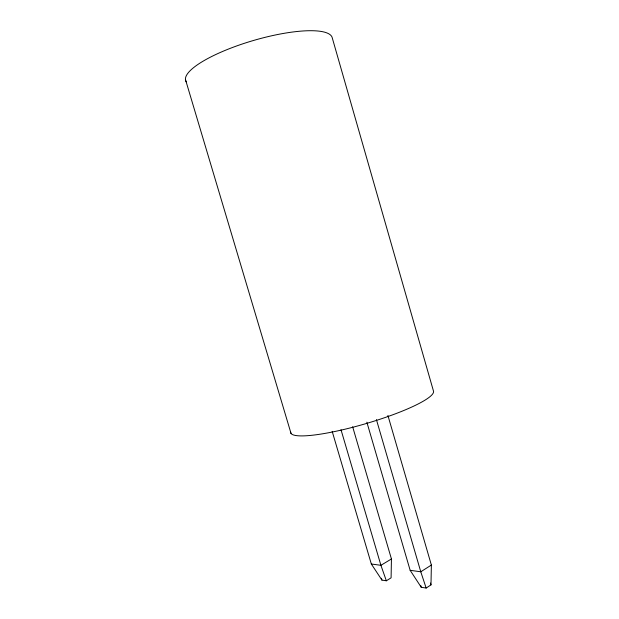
<?xml version="1.0" encoding="UTF-8"?>
<svg xmlns="http://www.w3.org/2000/svg" width="619" height="619" viewBox="0 0 619 619"><rect width="100%" height="100%" fill="white"/><g stroke="black" fill="none" stroke-linecap="round" stroke-linejoin="round"><path stroke-width="0.93" d="M352.644 426.762L391.44 558.965L391.092 577.837L386.341 580.792L381.938 580.104L371.33 564.002L332.186 431.381M366.858 422.181L410.157 570.316L421.245 587.276L426.151 588.05L430.986 584.885L431.373 565.054L387.912 415.457M431.373 565.054L420.773 571.778L410.157 570.316M391.44 558.965L380.917 565.309L371.33 564.002M386.341 580.792L380.917 565.309L340.999 429.718M426.151 588.05L420.773 571.778L376.414 419.605M185.429 79.402L291.046 433.47M381.397 578.262L381.938 580.104M420.711 585.435L421.245 587.276M430.445 583.044L430.986 584.885M186.211 81.824A76.377 19.39 -16.3 0 1 249.79 41.589A76.377 19.39 -16.3 0 1 332.047 37.14L433.571 391.409A74.388 12.318 -16.3 0 1 361.945 424.773A74.388 12.318 -16.3 0 1 290.636 431.907"/></g></svg>
